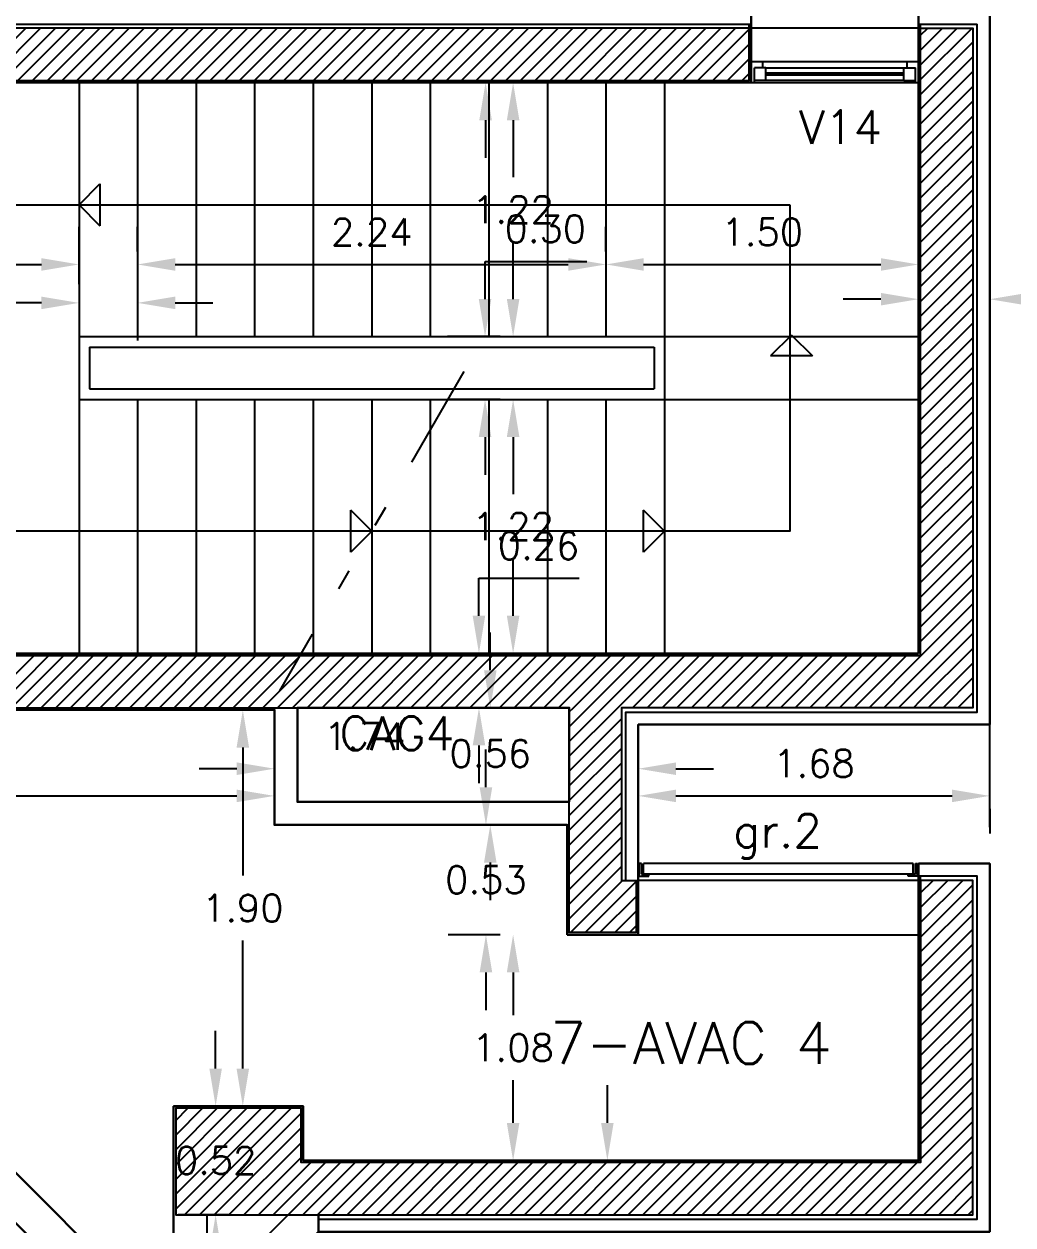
# Model space of a CAD drawing. Extents: x 19.8 to 90.6, y 5.5 to 74.
# Drawn here: x 77.19 to 81.92, y 37.79 to 43.53 of the extents above; entities that cross this region are included whole.
import ezdxf

# ---------------------------------------------------------------- set-up
doc = ezdxf.new("R2010")
doc.units = 0
doc.header["$MEASUREMENT"] = 0
for name, pattern in [('1st floor plan$0$Divide', [1.25, 0.5, -0.25, 0, -0.25, 0, -0.25]), ('Default', [0]), ('Solid', [0])]:
    doc.linetypes.add(name, pattern=pattern)
doc.layers.get('DEFPOINTS').update_dxf_attribs({"linetype": 'Solid'})
for name, color, linetype in [('1st floor plan$0$1FIN', 15, 'Continuous'), ('1st floor plan$0$2FIN', 7, 'Continuous'), ('1st floor plan$0$CAIX', 52, 'Continuous'), ('1st floor plan$0$ESTR', 92, 'Continuous'), ('1st floor plan$0$Hatch', 15, 'Continuous'), ('Dimensions (COTAS)', 212, 'Solid'), ('Dimensions for stairway', 212, 'Continuous'), ('Text O', 212, 'Default'), ('Xref_Plan', 7, 'Continuous')]:
    doc.layers.add(name, color=color, linetype=linetype)
doc.layers.add('1st floor plan$0$Partitions', color=7, linetype='Continuous', lineweight=30)
doc.styles.add('Simplex', font='SIMPLEX.SHX')
doc.dimstyles.get("Standard").update_dxf_attribs({"dimtxt": 0.13, "dimasz": 0.18, "dimexe": 0.18, "dimexo": 0.0625, "dimgap": 0.09, "dimtad": 1, "dimtih": 1, "dimtoh": 1, "dimzin": 0, "dimdsep": 46, "dimtxsty": 'Simplex', "dimcen": 0.09, "dimadec": 0, "dimazin": 0, "dimtfac": 1, "dimtofl": 0, "dimtmove": 0, "dimatfit": 3, "dimfxl": 1, "dimtolj": 1, "dimtzin": 0, "dimarcsym": 0})

# ---------------------------------------------------------------- blocks, each defined once
blk = doc.blocks.new('*D258')
at = {"layer": 'DEFPOINTS', "color": 0}
for p in [(79.5328, 41.7371), (79.5328, 41.7371), (79.5328, 40.5221)]:
    blk.add_point(p, dxfattribs=at)
at = {"layer": 'Dimensions for stairway', "color": 0, "lineweight": -2}
for p, q in [((79.4703, 41.7371), (79.3528, 41.7371)), ((79.5328, 41.5571), (79.5328, 41.2846)), ((79.5328, 40.7021), (79.5328, 40.9746)), ((79.4703, 40.5221), (79.3528, 40.5221))]:
    blk.add_line(p, q, dxfattribs=at)
at = {"layer": 'Dimensions for stairway', "color": 0}
for points in [[(79.5028, 41.5571), (79.5628, 41.5571), (79.5328, 41.7371)], [(79.5028, 40.7021), (79.5628, 40.7021), (79.5328, 40.5221)]]:
    blk.add_solid(points, dxfattribs=at)
at = {"layer": 'Dimensions for stairway', "color": 0, "insert": (79.5328, 41.1296), "char_height": 0.13, "attachment_point": 5, "style": 'Simplex'}
blk.add_mtext('\\A1;1.22', dxfattribs=at)
blk = doc.blocks.new('*D264')
at = {"layer": 'DEFPOINTS', "color": 0}
for p in [(73.7414, 39.841), (78.3914, 39.841), (78.3914, 39.841)]:
    blk.add_point(p, dxfattribs=at)
at = {"layer": 'Dimensions (COTAS)', "color": 0, "lineweight": -2}
for p, q in [((73.7414, 39.9035), (73.7414, 40.021)), ((78.3914, 39.9035), (78.3914, 40.021)), ((73.9214, 39.841), (78.2114, 39.841))]:
    blk.add_line(p, q, dxfattribs=at)
at = {"layer": 'Dimensions (COTAS)', "color": 0}
for points in [[(73.9214, 39.871), (73.9214, 39.811), (73.7414, 39.841)], [(78.2114, 39.871), (78.2114, 39.811), (78.3914, 39.841)]]:
    blk.add_solid(points, dxfattribs=at)
at = {"layer": 'Dimensions (COTAS)', "color": 0, "insert": (76.0664, 39.996), "char_height": 0.13, "attachment_point": 5, "style": 'Simplex'}
blk.add_mtext('\\A1;4.65', dxfattribs=at)
blk = doc.blocks.new('*D280')
at = {"layer": 'DEFPOINTS', "color": 0}
for p in [(79.5328, 38.0971), (79.9835, 38.0971), (79.5328, 37.7571)]:
    blk.add_point(p, dxfattribs=at)
at = {"layer": 'Dimensions (COTAS)', "color": 0, "lineweight": -2}
for p, q in [((79.9835, 38.2771), (79.9835, 38.4571)), ((79.5953, 38.0971), (80.1635, 38.0971)), ((79.5953, 37.7571), (80.1635, 37.7571)), ((79.9835, 37.5771), (79.9835, 37.3971)), ((79.9835, 37.3971), (79.4911, 37.3971))]:
    blk.add_line(p, q, dxfattribs=at)
at = {"layer": 'Dimensions (COTAS)', "color": 0}
for points in [[(79.9535, 38.2771), (80.0135, 38.2771), (79.9835, 38.0971)], [(79.9535, 37.5771), (80.0135, 37.5771), (79.9835, 37.7571)]]:
    blk.add_solid(points, dxfattribs=at)
at = {"layer": 'Dimensions (COTAS)', "color": 0, "insert": (79.6923, 37.5521), "char_height": 0.13, "attachment_point": 5, "style": 'Simplex'}
blk.add_mtext('\\A1;0.34', dxfattribs=at)
blk = doc.blocks.new('*D281')
at = {"layer": 'DEFPOINTS', "color": 0}
for p in [(80.1314, 39.971), (78.3914, 39.841), (80.1314, 39.841)]:
    blk.add_point(p, dxfattribs=at)
at = {"layer": 'Dimensions (COTAS)', "color": 0, "lineweight": -2}
for p, q in [((78.3914, 39.9035), (78.3914, 40.151)), ((80.1314, 39.9035), (80.1314, 40.151)), ((78.2114, 39.971), (78.0314, 39.971)), ((80.3114, 39.971), (80.4914, 39.971))]:
    blk.add_line(p, q, dxfattribs=at)
at = {"layer": 'Dimensions (COTAS)', "color": 0}
for points in [[(78.2114, 40.001), (78.2114, 39.941), (78.3914, 39.971)], [(80.3114, 40.001), (80.3114, 39.941), (80.1314, 39.971)]]:
    blk.add_solid(points, dxfattribs=at)
at = {"layer": 'Dimensions (COTAS)', "color": 0, "insert": (78.8233, 40.126), "char_height": 0.13, "attachment_point": 5, "style": 'Simplex'}
blk.add_mtext('\\A1;1.74', dxfattribs=at)
blk = doc.blocks.new('*D282')
at = {"layer": 'DEFPOINTS', "color": 0}
for p in [(79.4028, 39.7021), (79.5328, 39.7021), (79.5328, 39.1771)]:
    blk.add_point(p, dxfattribs=at)
at = {"layer": 'Dimensions (COTAS)', "color": 0, "lineweight": -2}
for p, q in [((79.4028, 39.8821), (79.4028, 40.0621)), ((79.4703, 39.7021), (79.2228, 39.7021)), ((79.4703, 39.1771), (79.2228, 39.1771)), ((79.4028, 38.9971), (79.4028, 38.8171))]:
    blk.add_line(p, q, dxfattribs=at)
at = {"layer": 'Dimensions (COTAS)', "color": 0}
for points in [[(79.3728, 39.8821), (79.4328, 39.8821), (79.4028, 39.7021)], [(79.3728, 38.9971), (79.4328, 38.9971), (79.4028, 39.1771)]]:
    blk.add_solid(points, dxfattribs=at)
at = {"layer": 'Dimensions (COTAS)', "color": 0, "insert": (79.4028, 39.4396), "char_height": 0.13, "attachment_point": 5, "style": 'Simplex'}
blk.add_mtext('\\A1;0.53', dxfattribs=at)
blk = doc.blocks.new('*D283')
at = {"layer": 'DEFPOINTS', "color": 0}
for p in [(78.2402, 40.2521), (78.2402, 40.2521), (78.2402, 38.3571)]:
    blk.add_point(p, dxfattribs=at)
at = {"layer": 'Dimensions (COTAS)', "color": 0, "lineweight": -2}
for p, q in [((78.1777, 40.2521), (78.0602, 40.2521)), ((78.2402, 40.0721), (78.2402, 39.4596)), ((78.2402, 38.5371), (78.2402, 39.1496)), ((78.1777, 38.3571), (78.0602, 38.3571))]:
    blk.add_line(p, q, dxfattribs=at)
at = {"layer": 'Dimensions (COTAS)', "color": 0}
for points in [[(78.2102, 40.0721), (78.2702, 40.0721), (78.2402, 40.2521)], [(78.2102, 38.5371), (78.2702, 38.5371), (78.2402, 38.3571)]]:
    blk.add_solid(points, dxfattribs=at)
at = {"layer": 'Dimensions (COTAS)', "color": 0, "insert": (78.2402, 39.3046), "char_height": 0.13, "attachment_point": 5, "style": 'Simplex'}
blk.add_mtext('\\A1;1.90', dxfattribs=at)
blk = doc.blocks.new('*D284')
at = {"layer": 'DEFPOINTS', "color": 0}
for p in [(78.1102, 38.3571), (78.2402, 38.3571), (78.2402, 37.8371)]:
    blk.add_point(p, dxfattribs=at)
at = {"layer": 'Dimensions (COTAS)', "color": 0, "lineweight": -2}
for p, q in [((78.1102, 38.5371), (78.1102, 38.7171)), ((78.1777, 38.3571), (77.9302, 38.3571)), ((78.1777, 37.8371), (77.9302, 37.8371)), ((78.1102, 37.6571), (78.1102, 37.4771))]:
    blk.add_line(p, q, dxfattribs=at)
at = {"layer": 'Dimensions (COTAS)', "color": 0}
for points in [[(78.0802, 38.5371), (78.1402, 38.5371), (78.1102, 38.3571)], [(78.0802, 37.6571), (78.1402, 37.6571), (78.1102, 37.8371)]]:
    blk.add_solid(points, dxfattribs=at)
at = {"layer": 'Dimensions (COTAS)', "color": 0, "insert": (78.1102, 38.0971), "char_height": 0.13, "attachment_point": 5, "style": 'Simplex'}
blk.add_mtext('\\A1;0.52', dxfattribs=at)
blk = doc.blocks.new('*D285')
at = {"layer": 'DEFPOINTS', "color": 0}
for p in [(79.5328, 39.1771), (79.5328, 39.1771), (79.5328, 38.0971)]:
    blk.add_point(p, dxfattribs=at)
at = {"layer": 'Dimensions (COTAS)', "color": 0, "lineweight": -2}
for p, q in [((79.4703, 39.1771), (79.3528, 39.1771)), ((79.5328, 38.9971), (79.5328, 38.7921)), ((79.5328, 38.2771), (79.5328, 38.4821)), ((79.4703, 38.0971), (79.3528, 38.0971))]:
    blk.add_line(p, q, dxfattribs=at)
at = {"layer": 'Dimensions (COTAS)', "color": 0}
for points in [[(79.5028, 38.9971), (79.5628, 38.9971), (79.5328, 39.1771)], [(79.5028, 38.2771), (79.5628, 38.2771), (79.5328, 38.0971)]]:
    blk.add_solid(points, dxfattribs=at)
at = {"layer": 'Dimensions (COTAS)', "color": 0, "insert": (79.5328, 38.6371), "char_height": 0.13, "attachment_point": 5, "style": 'Simplex'}
blk.add_mtext('\\A1;1.08', dxfattribs=at)
blk = doc.blocks.new('*D286')
at = {"layer": 'DEFPOINTS', "color": 0}
for p in [(79.3694, 40.5221), (79.5328, 40.5221), (79.5328, 40.2621)]:
    blk.add_point(p, dxfattribs=at)
at = {"layer": 'Dimensions for stairway', "color": 0, "lineweight": -2}
for p, q in [((79.3694, 40.7021), (79.3694, 40.8821)), ((79.3694, 40.8821), (79.8494, 40.8821)), ((79.4703, 40.5221), (79.1894, 40.5221)), ((79.4703, 40.2621), (79.1894, 40.2621)), ((79.3694, 40.0821), (79.3694, 39.9021))]:
    blk.add_line(p, q, dxfattribs=at)
at = {"layer": 'Dimensions for stairway', "color": 0}
for points in [[(79.3394, 40.7021), (79.3994, 40.7021), (79.3694, 40.5221)], [(79.3394, 40.0821), (79.3994, 40.0821), (79.3694, 40.2621)]]:
    blk.add_solid(points, dxfattribs=at)
at = {"layer": 'Dimensions for stairway', "color": 0, "insert": (79.6544, 41.0371), "char_height": 0.13, "attachment_point": 5, "style": 'Simplex'}
blk.add_mtext('\\A1;0.26', dxfattribs=at)
blk = doc.blocks.new('*D287')
at = {"layer": 'DEFPOINTS', "color": 0}
for p in [(79.4236, 40.2621), (79.5328, 40.2621), (79.5328, 39.7021)]:
    blk.add_point(p, dxfattribs=at)
at = {"layer": 'Dimensions (COTAS)', "color": 0, "lineweight": -2}
for p, q in [((79.4236, 40.4421), (79.4236, 40.6221)), ((79.4703, 40.2621), (79.2436, 40.2621)), ((79.4703, 39.7021), (79.2436, 39.7021)), ((79.4236, 39.5221), (79.4236, 39.3421))]:
    blk.add_line(p, q, dxfattribs=at)
at = {"layer": 'Dimensions (COTAS)', "color": 0}
for points in [[(79.3936, 40.4421), (79.4536, 40.4421), (79.4236, 40.2621)], [(79.3936, 39.5221), (79.4536, 39.5221), (79.4236, 39.7021)]]:
    blk.add_solid(points, dxfattribs=at)
at = {"layer": 'Dimensions (COTAS)', "color": 0, "insert": (79.4236, 40.0432), "char_height": 0.13, "attachment_point": 5, "style": 'Simplex'}
blk.add_mtext('\\A1;0.56', dxfattribs=at)
blk = doc.blocks.new('*D288')
at = {"layer": 'DEFPOINTS', "color": 0}
for p in [(80.1314, 39.841), (81.8118, 39.841), (81.8118, 39.841)]:
    blk.add_point(p, dxfattribs=at)
at = {"layer": 'Dimensions (COTAS)', "color": 0, "lineweight": -2}
for p, q in [((80.1314, 39.9035), (80.1314, 40.021)), ((80.3114, 39.841), (81.6318, 39.841)), ((81.8118, 39.7785), (81.8118, 39.661))]:
    blk.add_line(p, q, dxfattribs=at)
at = {"layer": 'Dimensions (COTAS)', "color": 0}
for points in [[(80.3114, 39.871), (80.3114, 39.811), (80.1314, 39.841)], [(81.6318, 39.871), (81.6318, 39.811), (81.8118, 39.841)]]:
    blk.add_solid(points, dxfattribs=at)
at = {"layer": 'Dimensions (COTAS)', "color": 0, "insert": (80.9716, 39.996), "char_height": 0.13, "attachment_point": 5, "style": 'Simplex'}
blk.add_mtext('\\A1;1.68', dxfattribs=at)
blk = doc.blocks.new('L')
at = {"color": 0}
blk.add_line((0, 0.15), (0, -0.5), dxfattribs=at)
blk = doc.blocks.new('*D295')
at = {"layer": 'DEFPOINTS', "color": 0}
for p in [(77.7368, 42.3823), (77.4568, 42.225), (77.7368, 42.1986)]:
    blk.add_point(p, dxfattribs=at)
at = {"layer": 'Dimensions for stairway', "color": 0, "lineweight": -2}
for p, q in [((77.7368, 42.3198), (77.7368, 42.0186)), ((77.2768, 42.1986), (76.3137, 42.1986)), ((77.4568, 42.1625), (77.4568, 42.0186)), ((77.9168, 42.1986), (78.0968, 42.1986))]:
    blk.add_line(p, q, dxfattribs=at)
at = {"layer": 'Dimensions for stairway', "color": 0}
for points in [[(77.2768, 42.2286), (77.2768, 42.1686), (77.4568, 42.1986)], [(77.9168, 42.2286), (77.9168, 42.1686), (77.7368, 42.1986)]]:
    blk.add_solid(points, dxfattribs=at)
at = {"layer": 'Dimensions for stairway', "color": 0, "insert": (76.6018, 42.3536), "char_height": 0.13, "attachment_point": 5, "style": 'Simplex'}
blk.add_mtext('\\A1;0.28', dxfattribs=at)
blk = doc.blocks.new('*D296')
at = {"layer": 'DEFPOINTS', "color": 0}
for p in [(76.2418, 42.3823), (77.4568, 42.3823), (77.4568, 42.225)]:
    blk.add_point(p, dxfattribs=at)
at = {"layer": 'Dimensions for stairway', "color": 0, "lineweight": -2}
for p, q in [((76.2418, 42.4448), (76.2418, 42.5623)), ((77.4568, 42.2875), (77.4568, 42.5623)), ((76.4218, 42.3823), (77.2768, 42.3823))]:
    blk.add_line(p, q, dxfattribs=at)
at = {"layer": 'Dimensions for stairway', "color": 0}
for points in [[(76.4218, 42.4123), (76.4218, 42.3523), (76.2418, 42.3823)], [(77.2768, 42.4123), (77.2768, 42.3523), (77.4568, 42.3823)]]:
    blk.add_solid(points, dxfattribs=at)
at = {"layer": 'Dimensions for stairway', "color": 0, "insert": (76.8493, 42.5373), "char_height": 0.13, "attachment_point": 5, "style": 'Simplex'}
blk.add_mtext('\\A1;1.22', dxfattribs=at)
blk = doc.blocks.new('*D317')
at = {"layer": 'DEFPOINTS', "color": 0}
for p in [(77.7368, 42.3823), (79.9768, 42.3823), (79.9768, 42.3823)]:
    blk.add_point(p, dxfattribs=at)
at = {"layer": 'Dimensions for stairway', "color": 0, "lineweight": -2}
for p, q in [((77.7368, 42.4448), (77.7368, 42.5623)), ((79.9768, 42.4448), (79.9768, 42.5623)), ((77.9168, 42.3823), (79.7968, 42.3823))]:
    blk.add_line(p, q, dxfattribs=at)
at = {"layer": 'Dimensions for stairway', "color": 0}
for points in [[(77.9168, 42.4123), (77.9168, 42.3523), (77.7368, 42.3823)], [(79.7968, 42.4123), (79.7968, 42.3523), (79.9768, 42.3823)]]:
    blk.add_solid(points, dxfattribs=at)
at = {"layer": 'Dimensions for stairway', "color": 0, "insert": (78.8568, 42.5373), "char_height": 0.13, "attachment_point": 5, "style": 'Simplex'}
blk.add_mtext('\\A1;2.24', dxfattribs=at)
blk = doc.blocks.new('*D318')
at = {"layer": 'DEFPOINTS', "color": 0}
for p in [(79.5328, 43.2521), (79.5328, 43.2521), (79.5328, 42.0371)]:
    blk.add_point(p, dxfattribs=at)
at = {"layer": 'Dimensions for stairway', "color": 0, "lineweight": -2}
for p, q in [((79.4703, 43.2521), (79.3528, 43.2521)), ((79.5328, 43.0721), (79.5328, 42.7996)), ((79.5328, 42.2171), (79.5328, 42.4896)), ((79.4703, 42.0371), (79.3528, 42.0371))]:
    blk.add_line(p, q, dxfattribs=at)
at = {"layer": 'Dimensions for stairway', "color": 0}
for points in [[(79.5028, 43.0721), (79.5628, 43.0721), (79.5328, 43.2521)], [(79.5028, 42.2171), (79.5628, 42.2171), (79.5328, 42.0371)]]:
    blk.add_solid(points, dxfattribs=at)
at = {"layer": 'Dimensions for stairway', "color": 0, "insert": (79.5328, 42.6446), "char_height": 0.13, "attachment_point": 5, "style": 'Simplex'}
blk.add_mtext('\\A1;1.22', dxfattribs=at)
blk = doc.blocks.new('*D319')
at = {"layer": 'DEFPOINTS', "color": 0}
for p in [(79.3986, 42.0371), (79.5328, 42.0371), (79.5328, 41.7371)]:
    blk.add_point(p, dxfattribs=at)
at = {"layer": 'Dimensions for stairway', "color": 0, "lineweight": -2}
for p, q in [((79.3986, 42.2171), (79.3986, 42.3971)), ((79.3986, 42.3971), (79.8848, 42.3971)), ((79.4703, 42.0371), (79.2186, 42.0371)), ((79.4703, 41.7371), (79.2186, 41.7371)), ((79.3986, 41.5571), (79.3986, 41.3771))]:
    blk.add_line(p, q, dxfattribs=at)
at = {"layer": 'Dimensions for stairway', "color": 0}
for points in [[(79.3686, 42.2171), (79.4286, 42.2171), (79.3986, 42.0371)], [(79.3686, 41.5571), (79.4286, 41.5571), (79.3986, 41.7371)]]:
    blk.add_solid(points, dxfattribs=at)
at = {"layer": 'Dimensions for stairway', "color": 0, "insert": (79.6867, 42.5521), "char_height": 0.13, "attachment_point": 5, "style": 'Simplex'}
blk.add_mtext('\\A1;0.30', dxfattribs=at)
blk = doc.blocks.new('*D320')
at = {"layer": 'DEFPOINTS', "color": 0}
for p in [(79.4011, 43.5921), (79.5328, 43.5921), (79.5328, 43.2521)]:
    blk.add_point(p, dxfattribs=at)
at = {"layer": 'Dimensions for stairway', "color": 0, "lineweight": -2}
for p, q in [((79.4011, 43.7721), (79.4011, 43.9521)), ((79.4011, 43.9521), (79.8935, 43.9521)), ((79.4703, 43.5921), (79.2211, 43.5921)), ((79.4703, 43.2521), (79.2211, 43.2521)), ((79.4011, 43.0721), (79.4011, 42.8921))]:
    blk.add_line(p, q, dxfattribs=at)
at = {"layer": 'Dimensions for stairway', "color": 0}
for points in [[(79.3711, 43.7721), (79.4311, 43.7721), (79.4011, 43.5921)], [(79.3711, 43.0721), (79.4311, 43.0721), (79.4011, 43.2521)]]:
    blk.add_solid(points, dxfattribs=at)
at = {"layer": 'Dimensions for stairway', "color": 0, "insert": (79.6923, 44.1071), "char_height": 0.13, "attachment_point": 5, "style": 'Simplex'}
blk.add_mtext('\\A1;0.34', dxfattribs=at)
blk = doc.blocks.new('*D321')
at = {"layer": 'DEFPOINTS', "color": 0}
for p in [(79.9768, 42.3823), (81.4718, 42.3823), (81.4718, 42.3823)]:
    blk.add_point(p, dxfattribs=at)
at = {"layer": 'Dimensions for stairway', "color": 0, "lineweight": -2}
for p, q in [((79.9768, 42.4448), (79.9768, 42.5623)), ((81.4718, 42.4448), (81.4718, 42.5623)), ((80.1568, 42.3823), (81.2918, 42.3823))]:
    blk.add_line(p, q, dxfattribs=at)
at = {"layer": 'Dimensions for stairway', "color": 0}
for points in [[(80.1568, 42.4123), (80.1568, 42.3523), (79.9768, 42.3823)], [(81.2918, 42.4123), (81.2918, 42.3523), (81.4718, 42.3823)]]:
    blk.add_solid(points, dxfattribs=at)
at = {"layer": 'Dimensions for stairway', "color": 0, "insert": (80.7243, 42.5373), "char_height": 0.13, "attachment_point": 5, "style": 'Simplex'}
blk.add_mtext('\\A1;1.50', dxfattribs=at)
blk = doc.blocks.new('*D322')
at = {"layer": 'DEFPOINTS', "color": 0}
for p in [(81.4718, 42.3823), (81.8118, 42.3823), (81.8118, 42.2162)]:
    blk.add_point(p, dxfattribs=at)
at = {"layer": 'Dimensions for stairway', "color": 0, "lineweight": -2}
for p, q in [((81.4718, 42.3198), (81.4718, 42.0362)), ((81.8118, 42.3198), (81.8118, 42.0362)), ((81.2918, 42.2162), (81.1118, 42.2162)), ((81.9918, 42.2162), (82.9579, 42.2162))]:
    blk.add_line(p, q, dxfattribs=at)
at = {"layer": 'Dimensions for stairway', "color": 0}
for points in [[(81.2918, 42.2462), (81.2918, 42.1862), (81.4718, 42.2162)], [(81.9918, 42.2462), (81.9918, 42.1862), (81.8118, 42.2162)]]:
    blk.add_solid(points, dxfattribs=at)
at = {"layer": 'Dimensions for stairway', "color": 0, "insert": (82.6668, 42.3712), "char_height": 0.13, "attachment_point": 5, "style": 'Simplex'}
blk.add_mtext('\\A1;0.34', dxfattribs=at)
blk = doc.blocks.new('*X428')
at = {"color": 0, "linetype": 'ByBlock'}
for p, q in [((0.633, -3.044), (0.6927, -2.9842)), ((0.633, -3.1147), (0.7635, -2.9842)), ((0.633, -3.1854), (0.8342, -2.9842)), ((0.633, -3.2561), (0.883, -3.0061)), ((0.633, -3.3268), (0.883, -3.0768)), ((0.633, -3.3975), (0.883, -3.1475)), ((0.633, -3.4683), (0.883, -3.2183)), ((0.633, -3.539), (0.883, -3.289)), ((0.633, -3.6097), (0.883, -3.3597)), ((0.633, -3.6804), (0.883, -3.4304)), ((0.633, -3.7511), (0.883, -3.5011)), ((0.633, -3.8218), (0.883, -3.5718)), ((0.633, -3.8925), (0.883, -3.6425)), ((0.633, -3.9632), (0.883, -3.7132)), ((0.633, -4.0339), (0.883, -3.7839)), ((0.633, -4.1047), (0.883, -3.8547)), ((0.633, -4.1754), (0.883, -3.9254)), ((0.633, -4.2461), (0.883, -3.9961)), ((-2.9297, -4.5561), (-2.4479, -4.0742)), ((-2.9297, -4.4854), (-2.5186, -4.0742)), ((-2.9297, -4.4147), (-2.5893, -4.0742)), ((-2.9297, -4.3439), (-2.66, -4.0742)), ((-2.9297, -4.2732), (-2.7307, -4.0742)), ((-2.9297, -4.2025), (-2.8014, -4.0742)), ((-2.9297, -4.1318), (-2.8721, -4.0742)), ((-2.8871, -4.5842), (-2.3771, -4.0742)), ((0.633, -4.3168), (0.883, -4.0668)), ((-2.8164, -4.5842), (-2.3297, -4.0975)), ((-2.7457, -4.5842), (-2.3297, -4.1682)), ((0.4363, -4.5842), (0.883, -4.1375)), ((-2.675, -4.5842), (-2.3297, -4.2389)), ((0.507, -4.5842), (0.883, -4.2082)), ((0.5777, -4.5842), (0.883, -4.2789)), ((-2.6043, -4.5842), (-2.3297, -4.3096)), ((-2.5336, -4.5842), (-2.2836, -4.3342)), ((-2.4629, -4.5842), (-2.2129, -4.3342)), ((-2.3922, -4.5842), (-2.1422, -4.3342)), ((-2.3215, -4.5842), (-2.0715, -4.3342)), ((-2.2507, -4.5842), (-2.0008, -4.3342)), ((-2.18, -4.5842), (-1.93, -4.3342)), ((-2.1093, -4.5842), (-1.8593, -4.3342)), ((-2.0386, -4.5842), (-1.7886, -4.3342)), ((-1.9679, -4.5842), (-1.7179, -4.3342)), ((-1.8972, -4.5842), (-1.6472, -4.3342)), ((-1.8265, -4.5842), (-1.5765, -4.3342)), ((-1.7558, -4.5842), (-1.5058, -4.3342)), ((-1.6851, -4.5842), (-1.4351, -4.3342)), ((-1.6144, -4.5842), (-1.3644, -4.3342)), ((-1.5436, -4.5842), (-1.2936, -4.3342)), ((-1.4729, -4.5842), (-1.2229, -4.3342)), ((-1.4022, -4.5842), (-1.1522, -4.3342)), ((-1.3315, -4.5842), (-1.0815, -4.3342)), ((-1.2608, -4.5842), (-1.0108, -4.3342)), ((-1.1901, -4.5842), (-0.9401, -4.3342)), ((-1.1194, -4.5842), (-0.8694, -4.3342)), ((-1.0487, -4.5842), (-0.7987, -4.3342)), ((-0.978, -4.5842), (-0.728, -4.3342)), ((-0.9072, -4.5842), (-0.6572, -4.3342)), ((-0.8365, -4.5842), (-0.5865, -4.3342)), ((-0.7658, -4.5842), (-0.5158, -4.3342)), ((-0.6951, -4.5842), (-0.4451, -4.3342)), ((-0.6244, -4.5842), (-0.3744, -4.3342)), ((-0.5537, -4.5842), (-0.3037, -4.3342)), ((-0.483, -4.5842), (-0.233, -4.3342)), ((-0.4123, -4.5842), (-0.1623, -4.3342)), ((-0.3416, -4.5842), (-0.0916, -4.3342)), ((-0.2709, -4.5842), (-0.0209, -4.3342)), ((-0.2001, -4.5842), (0.0499, -4.3342)), ((-0.1294, -4.5842), (0.1206, -4.3342)), ((-0.0587, -4.5842), (0.1913, -4.3342)), ((0.012, -4.5842), (0.262, -4.3342)), ((0.0827, -4.5842), (0.3327, -4.3342)), ((0.1534, -4.5842), (0.4034, -4.3342)), ((0.2241, -4.5842), (0.4741, -4.3342)), ((0.2948, -4.5842), (0.5448, -4.3342)), ((0.3655, -4.5842), (0.6155, -4.3342)), ((0.6484, -4.5842), (0.883, -4.3496)), ((0.7191, -4.5842), (0.883, -4.4203)), ((0.7898, -4.5842), (0.883, -4.491)), ((0.8605, -4.5842), (0.883, -4.5618))]:
    blk.add_line(p, q, dxfattribs=at)
blk = doc.blocks.new('*X423')
at = {"color": 0, "linetype": 'ByBlock'}
for p, q in [((-3.8968, 0.8408), (-3.6466, 1.091)), ((-3.8261, 0.8408), (-3.5759, 1.091)), ((-3.7554, 0.8408), (-3.5052, 1.091)), ((-3.6847, 0.8408), (-3.4345, 1.091)), ((-3.614, 0.8408), (-3.3638, 1.091)), ((-3.5433, 0.8408), (-3.2931, 1.091)), ((-3.4726, 0.8408), (-3.2224, 1.091)), ((-3.4018, 0.8408), (-3.1516, 1.091)), ((-3.3311, 0.8408), (-3.0809, 1.091)), ((-3.2604, 0.8408), (-3.0102, 1.091)), ((-3.1897, 0.8408), (-2.9395, 1.091)), ((-3.119, 0.8408), (-2.8688, 1.091)), ((-3.0483, 0.8408), (-2.7981, 1.091)), ((-2.9776, 0.8408), (-2.7274, 1.091)), ((-2.9069, 0.8408), (-2.6567, 1.091)), ((-2.8362, 0.8408), (-2.586, 1.091)), ((-2.7655, 0.8408), (-2.5152, 1.091)), ((-2.6947, 0.8408), (-2.4445, 1.091)), ((-2.624, 0.8408), (-2.3738, 1.091)), ((-2.5533, 0.8408), (-2.3031, 1.091)), ((-2.4826, 0.8408), (-2.2324, 1.091)), ((-2.4119, 0.8408), (-2.1617, 1.091)), ((-2.3412, 0.8408), (-2.091, 1.091)), ((-2.2705, 0.8408), (-2.0203, 1.091)), ((-2.1998, 0.8408), (-1.9496, 1.091)), ((-2.1291, 0.8408), (-1.8789, 1.091)), ((-2.0583, 0.8408), (-1.8081, 1.091)), ((-1.9876, 0.8408), (-1.7374, 1.091)), ((-1.9169, 0.8408), (-1.6667, 1.091)), ((-1.8462, 0.8408), (-1.596, 1.091)), ((-1.7755, 0.8408), (-1.5253, 1.091)), ((-1.7048, 0.8408), (-1.4546, 1.091)), ((-1.6341, 0.8408), (-1.3839, 1.091)), ((-1.5634, 0.8408), (-1.3132, 1.091)), ((-1.4927, 0.8408), (-1.2425, 1.091)), ((-1.4219, 0.8408), (-1.1717, 1.091)), ((-1.3512, 0.8408), (-1.101, 1.091)), ((-1.2805, 0.8408), (-1.0303, 1.091)), ((-1.2098, 0.8408), (-0.9596, 1.091)), ((-1.1391, 0.8408), (-0.8889, 1.091)), ((-1.0684, 0.8408), (-0.8182, 1.091)), ((-0.9977, 0.8408), (-0.7475, 1.091)), ((-0.927, 0.8408), (-0.6768, 1.091)), ((-0.8563, 0.8408), (-0.6061, 1.091)), ((-0.7856, 0.8408), (-0.5353, 1.091)), ((-0.7148, 0.8408), (-0.4646, 1.091)), ((-0.6441, 0.8408), (-0.3939, 1.091)), ((-0.5734, 0.8408), (-0.3232, 1.091)), ((-0.5027, 0.8408), (-0.2525, 1.091)), ((-0.432, 0.8408), (-0.187, 1.0858)), ((-0.3613, 0.8408), (-0.187, 1.015)), ((-0.2906, 0.8408), (-0.187, 0.9443)), ((-0.2199, 0.8408), (-0.187, 0.8736))]:
    blk.add_line(p, q, dxfattribs=at)
blk = doc.blocks.new('*X426')
at = {"color": 0, "linetype": 'ByBlock'}
for p, q in [((-3.8563, -2.1592), (-3.6063, -1.9092)), ((-3.7856, -2.1592), (-3.5356, -1.9092)), ((-3.7149, -2.1592), (-3.4649, -1.9092)), ((-3.6441, -2.1592), (-3.3941, -1.9092)), ((-3.5734, -2.1592), (-3.3234, -1.9092)), ((-3.5027, -2.1592), (-3.2527, -1.9092)), ((-3.432, -2.1592), (-3.182, -1.9092)), ((-3.3613, -2.1592), (-3.1113, -1.9092)), ((-3.2906, -2.1592), (-3.0406, -1.9092)), ((-3.2199, -2.1592), (-2.9699, -1.9092)), ((-3.1492, -2.1592), (-2.8992, -1.9092)), ((-3.0785, -2.1592), (-2.8285, -1.9092)), ((-3.0077, -2.1592), (-2.7577, -1.9092)), ((-2.937, -2.1592), (-2.687, -1.9092)), ((-2.8663, -2.1592), (-2.6163, -1.9092)), ((-2.7956, -2.1592), (-2.5456, -1.9092)), ((-2.7249, -2.1592), (-2.4749, -1.9092)), ((-2.6542, -2.1592), (-2.4042, -1.9092)), ((-2.5835, -2.1592), (-2.3335, -1.9092)), ((-2.5128, -2.1592), (-2.2628, -1.9092)), ((-2.4421, -2.1592), (-2.1921, -1.9092)), ((-2.3713, -2.1592), (-2.1213, -1.9092)), ((-2.3006, -2.1592), (-2.0506, -1.9092)), ((-2.2299, -2.1592), (-1.9799, -1.9092)), ((-2.1592, -2.1592), (-1.9092, -1.9092)), ((-2.0885, -2.1592), (-1.8385, -1.9092)), ((-2.0178, -2.1592), (-1.7678, -1.9092)), ((-1.9471, -2.1592), (-1.6971, -1.9092)), ((-1.8764, -2.1592), (-1.6264, -1.9092)), ((-1.8057, -2.1592), (-1.5557, -1.9092)), ((-1.7349, -2.1592), (-1.4849, -1.9092)), ((-1.6642, -2.1592), (-1.4142, -1.9092)), ((-1.5935, -2.1592), (-1.3435, -1.9092)), ((-1.5228, -2.1592), (-1.2728, -1.9092)), ((-1.4521, -2.1592), (-1.2021, -1.9092)), ((-1.3814, -2.1592), (-1.1314, -1.9092)), ((-1.3107, -2.1592), (-1.0607, -1.9092)), ((-1.24, -2.1592), (-0.99, -1.9092)), ((-1.1693, -2.1592), (-0.9193, -1.9092)), ((-1.0986, -2.1592), (-0.8485, -1.9092)), ((-1.0278, -2.1592), (-0.7778, -1.9092)), ((-0.9571, -2.1592), (-0.7071, -1.9092)), ((-0.8864, -2.1592), (-0.6364, -1.9092)), ((-0.8157, -2.1592), (-0.5657, -1.9092)), ((-0.745, -2.1592), (-0.495, -1.9092)), ((-0.6743, -2.1592), (-0.4243, -1.9092)), ((-0.6036, -2.1592), (-0.3536, -1.9092)), ((-0.5329, -2.1592), (-0.2829, -1.9092)), ((-0.4622, -2.1592), (-0.2122, -1.9092)), ((-0.3914, -2.1592), (-0.1414, -1.9092)), ((-0.3207, -2.1592), (-0.0707, -1.9092)), ((-0.25, -2.1592), (0, -1.9092)), ((-0.1793, -2.1592), (0.0707, -1.9092)), ((-0.1086, -2.1592), (0.1414, -1.9092)), ((-0.0379, -2.1592), (0.2121, -1.9092)), ((0.0328, -2.1592), (0.2828, -1.9092)), ((0.1035, -2.1592), (0.3535, -1.9092)), ((0.1742, -2.1592), (0.4242, -1.9092)), ((0.245, -2.1592), (0.495, -1.9092)), ((0.3157, -2.1592), (0.5657, -1.9092)), ((0.3864, -2.1592), (0.633, -1.9126)), ((0.4571, -2.1592), (0.633, -1.9833)), ((0.5278, -2.1592), (0.633, -2.054)), ((0.5985, -2.1592), (0.633, -2.1248))]:
    blk.add_line(p, q, dxfattribs=at)
blk = doc.blocks.new('*X424')
at = {"color": 0, "linetype": 'ByBlock'}
for p, q in [((0.633, 0.8451), (0.8787, 1.0908)), ((0.633, 0.9158), (0.808, 1.0908)), ((0.633, 0.9865), (0.7372, 1.0908)), ((0.633, 1.0572), (0.6665, 1.0908)), ((0.633, 0.7744), (0.883, 1.0244)), ((0.633, 0.7037), (0.883, 0.9537)), ((0.633, 0.633), (0.883, 0.883)), ((0.633, 0.5623), (0.883, 0.8123)), ((0.633, 0.4915), (0.883, 0.7415)), ((0.633, 0.4208), (0.883, 0.6708)), ((0.633, 0.3501), (0.883, 0.6001)), ((0.633, 0.2794), (0.883, 0.5294)), ((0.633, 0.2087), (0.883, 0.4587)), ((0.633, 0.138), (0.883, 0.388)), ((0.633, 0.0673), (0.883, 0.3173)), ((0.633, -0.0034), (0.883, 0.2466)), ((0.633, -0.0741), (0.883, 0.1759)), ((0.633, -0.1449), (0.883, 0.1051)), ((0.633, -0.2156), (0.883, 0.0344)), ((0.633, -0.2863), (0.883, -0.0363)), ((0.633, -0.357), (0.883, -0.107)), ((0.633, -0.4277), (0.883, -0.1777)), ((0.633, -0.4984), (0.883, -0.2484)), ((0.633, -0.5691), (0.883, -0.3191)), ((0.633, -0.6398), (0.883, -0.3898)), ((0.633, -0.7105), (0.883, -0.4605)), ((0.633, -0.7812), (0.883, -0.5312)), ((0.633, -0.852), (0.883, -0.602)), ((0.633, -0.9227), (0.883, -0.6727)), ((0.633, -0.9934), (0.883, -0.7434)), ((0.633, -1.0641), (0.883, -0.8141)), ((0.633, -1.1348), (0.883, -0.8848)), ((0.633, -1.2055), (0.883, -0.9555)), ((0.633, -1.2762), (0.883, -1.0262)), ((0.633, -1.3469), (0.883, -1.0969)), ((0.633, -1.4176), (0.883, -1.1676)), ((0.633, -1.4884), (0.883, -1.2384)), ((0.633, -1.5591), (0.883, -1.3091)), ((0.633, -1.6298), (0.883, -1.3798)), ((0.633, -1.7005), (0.883, -1.4505)), ((0.633, -1.7712), (0.883, -1.5212)), ((0.633, -1.8419), (0.883, -1.5919)), ((0.633, -1.9126), (0.883, -1.6626)), ((0.633, -1.9833), (0.883, -1.7333)), ((0.633, -2.054), (0.883, -1.804)), ((0.633, -2.1248), (0.883, -1.8748)), ((0.6692, -2.1592), (0.883, -1.9455)), ((0.7399, -2.1592), (0.883, -2.0162)), ((0.8106, -2.1592), (0.883, -2.0869)), ((0.8814, -2.1592), (0.883, -2.1576))]:
    blk.add_line(p, q, dxfattribs=at)
blk = doc.blocks.new('*X427')
at = {"color": 0, "linetype": 'ByBlock'}
for p, q in [((-1.0474, -2.3909), (-0.8157, -2.1592)), ((-1.0474, -2.3202), (-0.8864, -2.1592)), ((-1.0474, -2.2495), (-0.9571, -2.1592)), ((-1.0474, -2.1788), (-1.0278, -2.1592)), ((-1.0474, -2.4616), (-0.7974, -2.2116)), ((-1.0474, -2.5323), (-0.7974, -2.2823)), ((-1.0474, -2.603), (-0.7974, -2.353)), ((-1.0474, -2.6738), (-0.7974, -2.4238)), ((-1.0474, -2.7445), (-0.7974, -2.4945)), ((-1.0474, -2.8152), (-0.7974, -2.5652)), ((-1.0474, -2.8859), (-0.7974, -2.6359)), ((-1.0474, -2.9566), (-0.7974, -2.7066)), ((-1.0474, -3.0273), (-0.7974, -2.7773)), ((-1.0474, -3.098), (-0.7974, -2.848)), ((-1.0474, -3.1687), (-0.7974, -2.9187)), ((-1.0422, -3.2342), (-0.7922, -2.9842)), ((-0.9715, -3.2342), (-0.7274, -2.9901)), ((-0.9008, -3.2342), (-0.7274, -3.0609)), ((-0.83, -3.2342), (-0.7274, -3.1316)), ((-0.7593, -3.2342), (-0.7274, -3.2023))]:
    blk.add_line(p, q, dxfattribs=at)
blk = doc.blocks.new('1st floor plan')
at = {"layer": '1st floor plan$0$1FIN'}
for p, q in [((80.1464, 39.5171), (80.1364, 39.5171)), ((80.1364, 39.4571), (80.1364, 39.5171)), ((80.1464, 39.4671), (80.1464, 39.5171)), ((81.4467, 39.5171), (80.1564, 39.5171)), ((80.1564, 39.4671), (80.1564, 39.5171)), ((81.4467, 39.4671), (81.4467, 39.5171)), ((81.4567, 39.4671), (81.4567, 39.5171)), ((81.4567, 39.5171), (81.4667, 39.5171)), ((81.4667, 39.4571), (81.4667, 39.5171)), ((80.1364, 39.4571), (80.1814, 39.4571)), ((80.1464, 39.4671), (80.1814, 39.4671)), ((81.4217, 39.4671), (80.1564, 39.4671)), ((80.1814, 39.4571), (80.1814, 39.4671)), ((81.4567, 39.4671), (81.4217, 39.4671)), ((81.4217, 39.4571), (81.4217, 39.4671)), ((81.4667, 39.4571), (81.4217, 39.4571)), ((80.1314, 39.1771), (81.4718, 39.1771))]:
    blk.add_line(p, q, dxfattribs=at)
at = {"layer": '1st floor plan$0$2FIN'}
for p, q in [((80.6617, 43.5121), (80.6617, 43.5321)), ((81.4718, 43.5121), (80.6718, 43.5121)), ((81.4718, 43.5321), (81.7518, 43.5321)), ((81.4818, 43.5121), (81.4818, 43.5321)), ((77.4568, 43.2521), (77.4568, 42.0371)), ((77.7368, 43.2521), (77.7368, 42.0371)), ((78.0168, 43.2521), (78.0168, 42.0371)), ((78.2968, 43.2521), (78.2968, 42.0371)), ((78.5768, 43.2521), (78.5768, 42.0371)), ((78.8568, 43.2521), (78.8568, 42.0371)), ((79.1368, 43.2521), (79.1368, 42.0371)), ((79.4168, 43.2521), (79.4168, 42.0371)), ((79.6968, 43.2521), (79.6968, 42.0371)), ((79.9768, 43.2521), (79.9768, 42.0371)), ((80.2568, 43.2521), (80.2568, 41.7371)), ((77.4568, 42.6671), (77.5568, 42.7671)), ((77.5568, 42.7671), (77.5568, 42.5671)), ((77.4568, 42.6671), (77.5568, 42.5671)), ((80.8643, 42.0446), (80.7643, 41.9446)), ((80.8643, 42.0446), (80.9643, 41.9446)), ((77.4568, 42.0371), (80.2568, 42.0371)), ((77.4568, 42.0371), (77.4568, 41.7371)), ((77.5068, 41.9871), (80.2068, 41.9871)), ((77.5068, 41.9871), (77.5068, 41.7871)), ((80.2068, 41.9871), (80.2068, 41.7871)), ((80.2568, 42.0371), (81.4718, 42.0371)), ((80.9643, 41.9446), (80.7643, 41.9446)), ((77.5068, 41.7871), (80.2068, 41.7871)), ((77.4568, 41.7371), (80.2568, 41.7371)), ((77.4568, 41.7371), (77.4568, 40.5221)), ((77.7368, 41.7371), (77.7368, 40.5221)), ((78.0168, 41.7371), (78.0168, 40.5221)), ((78.2968, 41.7371), (78.2968, 40.5221)), ((78.5768, 41.7371), (78.5768, 40.5221)), ((78.8568, 41.7371), (78.8568, 40.5221)), ((79.1368, 41.7371), (79.1368, 40.5221)), ((79.4168, 41.7371), (79.4168, 40.5221)), ((79.6968, 41.7371), (79.6968, 40.5221)), ((79.9768, 41.7371), (79.9768, 40.5221)), ((80.2568, 41.7371), (81.4718, 41.7371)), ((80.2568, 41.7371), (80.2568, 40.5221)), ((78.8568, 41.1071), (78.7568, 41.2071)), ((78.7568, 41.0071), (78.7568, 41.2071)), ((80.1568, 41.0071), (80.1568, 41.2071)), ((80.2568, 41.1071), (80.1568, 41.2071)), ((78.8568, 41.1071), (78.7568, 41.0071)), ((80.2568, 41.1071), (80.1568, 41.0071)), ((78.3914, 40.2521), (78.3914, 40.2621)), ((79.7914, 39.7021), (79.8014, 39.7021)), ((81.4818, 39.4371), (81.4818, 39.4571)), ((80.1214, 39.4371), (80.1314, 39.4371)), ((81.4717, 39.4371), (80.1314, 39.4371)), ((78.4516, 37.8334), (78.4516, 37.8371))]:
    blk.add_line(p, q, dxfattribs=at)
at = {"layer": '1st floor plan$0$2FIN', "linetype": '1st floor plan$0$Divide'}
blk.add_line((79.2973, 41.8702), (78.4162, 40.3441), dxfattribs=at)
at = {"layer": '1st floor plan$0$2FIN'}
for points in [[(73.7314, 43.1469), (73.7314, 43.5321), (80.6717, 43.5321)], [(80.0714, 39.4371), (80.0714, 40.2421), (81.7518, 40.2421), (81.7518, 43.5321)], [(78.6016, 37.8171), (81.7518, 37.8171), (81.7518, 39.4571), (81.4718, 39.4571)], [(78.4516, 37.8334), (77.8979, 37.2797), (77.8414, 37.3362), (78.0691, 37.5639), (78.0691, 37.8371)]]:
    blk.add_lwpolyline(points, dxfattribs=at)
blk.add_lwpolyline([(80.8568, 42.6671), (80.8568, 41.1071), (76.8568, 41.1071), (76.8568, 42.6671)], close=True, dxfattribs=at)
at = {"layer": '1st floor plan$0$CAIX'}
for p, q in [((80.6718, 43.3521), (81.4718, 43.3521)), ((80.7418, 43.3221), (80.6868, 43.3221)), ((80.6868, 43.2521), (80.6868, 43.3221)), ((80.7268, 43.3221), (80.7268, 43.3521)), ((80.7418, 43.2621), (80.7418, 43.3221)), ((80.7418, 43.3221), (81.4018, 43.3221)), ((81.4018, 43.2621), (81.4018, 43.3221)), ((81.4018, 43.3221), (81.4568, 43.3221)), ((81.4168, 43.3221), (81.4168, 43.3521)), ((81.4568, 43.2521), (81.4568, 43.3221)), ((80.6718, 43.2521), (81.4718, 43.2521)), ((80.7418, 43.2621), (80.6868, 43.2621)), ((81.4018, 43.2971), (80.7418, 43.2971)), ((81.4018, 43.2871), (80.7418, 43.2871)), ((81.4018, 43.2621), (80.7418, 43.2621)), ((81.4018, 43.2621), (81.4568, 43.2621)), ((81.4718, 43.2521), (81.4718, 43.2521)), ((81.4818, 43.2621), (81.4818, 43.2621)), ((81.4718, 39.1771), (81.4718, 39.1771)), ((81.4818, 39.187), (81.4818, 39.187))]:
    blk.add_line(p, q, dxfattribs=at)
at = {"layer": '1st floor plan$0$ESTR'}
for points in [[(80.6618, 43.5123), (73.7514, 43.5123), (73.7514, 43.2621), (80.6618, 43.2621)], [(81.4818, 39.4371), (81.4818, 38.0871), (78.5191, 38.0871), (78.5191, 38.3471), (77.9191, 38.3471), (77.9191, 37.8371), (81.7318, 37.8371), (81.7318, 39.4371)]]:
    blk.add_lwpolyline(points, close=True, dxfattribs=at)
for points in [[(75.9818, 40.802), (75.9818, 41.9521), (76.2318, 41.9521), (76.2318, 40.5121), (81.4818, 40.5121), (81.4818, 43.2621), (81.4818, 43.5121), (81.7318, 43.5121), (81.7318, 40.2621), (80.0514, 40.2621), (80.0514, 39.4371), (80.1214, 39.4371), (80.1214, 39.1871), (79.8014, 39.1871), (79.8014, 39.8121)], [(75.9818, 40.4721), (75.9818, 40.2621), (78.5014, 40.2621)]]:
    blk.add_lwpolyline(points, dxfattribs=at)
at = {"layer": '1st floor plan$0$Partitions'}
for p, q in [((80.6718, 43.5921), (80.6718, 43.2521)), ((81.4718, 43.5921), (81.4718, 43.2521)), ((76.2418, 43.2521), (80.6718, 43.2521)), ((81.4718, 40.5221), (81.4718, 43.2521)), ((77.7067, 40.5371), (77.7067, 40.5371)), ((77.9067, 40.4121), (77.9067, 40.4121)), ((80.1314, 39.1771), (79.7914, 39.1771))]:
    blk.add_line(p, q, dxfattribs=at)
for points in [[(81.8118, 43.5921), (81.8118, 40.1821), (80.1314, 40.1821), (80.1314, 39.1771)], [(81.4718, 40.5221), (76.2418, 40.5221)], [(74.9397, 40.2521), (78.3914, 40.2521), (78.3914, 39.7021), (79.7914, 39.7021), (79.7914, 39.1771)], [(78.6016, 37.7571), (81.8118, 37.7571), (81.8118, 39.5171), (81.4718, 39.5171), (81.4718, 38.0971), (78.5291, 38.0971), (78.5291, 38.3571), (77.9091, 38.3571), (77.9091, 37.6302), (77.7353, 37.4565), (77.047, 38.1448), (76.9268, 38.0246), (77.8979, 37.0534), (78.6016, 37.7571), (78.6016, 37.8371)]]:
    blk.add_lwpolyline(points, dxfattribs=at)
blk.add_lwpolyline([(79.8014, 39.8121), (78.5014, 39.8121), (78.5014, 40.2621), (79.8014, 40.2621)], close=True, dxfattribs=at)
at = {"layer": '1st floor plan$0$Hatch', "linetype": 'ByBlock'}
for name in ['*X423', '*X424', '*X426', '*X427', '*X428']:
    blk.add_blockref(name, (80.8488, 42.4213), dxfattribs=at)

msp = doc.modelspace()

# ---------------------------------------------------------------- block references
at = {"layer": 'Dimensions (COTAS)', "rotation": 179.9999999999993}
msp.add_blockref('L', (81.8118, 39.841), dxfattribs=at)
at = {"layer": 'Xref_Plan'}
msp.add_blockref('1st floor plan', (0, 0), dxfattribs=at)

# ---------------------------------------------------------------- texts
at = {"layer": 'Text O', "style": 'Simplex'}
for s, p in [('V14', (80.8999, 42.9588)), ('CAG4', (78.7028, 40.0601)), ('gr.2', (80.5847, 39.5943))]:
    msp.add_text(s, height=0.16, dxfattribs=at).set_placement(p)
at = {"layer": 'Text O', "color": 7, "style": 'Simplex'}
msp.add_text('7-AVAC 4', height=0.2, dxfattribs=at).set_placement((79.7103, 38.5592))

# ---------------------------------------------------------------- dimensions: what is measured, and where the dimension line sits
at = {"layer": 'Dimensions (COTAS)'}
for base, p1, p2, picture, middle in [((79.4236, 40.2621), (79.5328, 39.7021), (79.5328, 40.2621), '*D287', (79.4236, 40.0432)), ((79.402817, 39.702082), (79.532817, 39.177083), (79.532817, 39.702082), '*D282', (79.402817, 39.439583)), ((78.1102, 38.3571), (78.2402, 37.8371), (78.2402, 38.3571), '*D284', (78.1102, 38.0971)), ((79.9835, 38.0971), (79.5328, 37.7571), (79.5328, 38.0971), '*D280', (79.6923, 37.3971))]:
    dim = msp.add_linear_dim(base=base, p1=p1, p2=p2, angle=90, dimstyle='Standard', dxfattribs=at)
    dim.commit()
    dim.dimension.update_dxf_attribs({"geometry": picture, "text_midpoint": middle, "dimtype": 160})
dim = msp.add_linear_dim(base=(80.1314, 39.971), p1=(78.3914, 39.841), p2=(80.1314, 39.841), dimstyle='Standard', dxfattribs=at)
dim.commit()
dim.dimension.update_dxf_attribs({"geometry": '*D281', "text_midpoint": (78.8233, 39.971), "dimtype": 160})
for base, p1, p2, picture, middle in [((78.24018, 40.25208), (78.24018, 38.35709), (78.24018, 40.25208), '*D283', (78.24018, 39.30458)), ((79.5328, 39.1771), (79.5328, 38.0971), (79.5328, 39.1771), '*D285', (79.5328, 38.6371))]:
    dim = msp.add_linear_dim(base=base, p1=p1, p2=p2, angle=90, dimstyle='Standard', dxfattribs=at)
    dim.commit()
    dim.dimension.update_dxf_attribs({"geometry": picture, "text_midpoint": middle})
for base, p1, p2, picture, middle in [((78.3914, 39.841), (73.7414, 39.841), (78.3914, 39.841), '*D264', (76.0664, 39.996)), ((81.8118, 39.841), (80.1314, 39.841), (81.8118, 39.841), '*D288', (80.9716, 39.996))]:
    dim = msp.add_linear_dim(base=base, p1=p1, p2=p2, dimstyle='Standard', dxfattribs=at)
    dim.commit()
    dim.dimension.update_dxf_attribs({"geometry": picture, "text_midpoint": middle})
at = {"layer": 'Dimensions for stairway'}
for base, p1, p2, picture, middle in [((79.4011, 43.5921), (79.5328, 43.2521), (79.5328, 43.5921), '*D320', (79.6923, 43.9521)), ((79.3986, 42.0371), (79.5328, 41.7371), (79.5328, 42.0371), '*D319', (79.6867, 42.3971)), ((79.3694, 40.5221), (79.5328, 40.2621), (79.5328, 40.5221), '*D286', (79.6544, 40.8821))]:
    dim = msp.add_linear_dim(base=base, p1=p1, p2=p2, angle=90, dimstyle='Standard', dxfattribs=at)
    dim.commit()
    dim.dimension.update_dxf_attribs({"geometry": picture, "text_midpoint": middle, "dimtype": 160})
for base, p1, p2, picture, middle in [((79.532817, 43.252132), (79.532817, 42.037133), (79.532817, 43.252132), '*D318', (79.532817, 42.644632)), ((79.5328171, 41.7371304), (79.5328171, 40.52213), (79.5328171, 41.7371304), '*D258', (79.5328171, 41.1296302))]:
    dim = msp.add_linear_dim(base=base, p1=p1, p2=p2, angle=90, dimstyle='Standard', dxfattribs=at)
    dim.commit()
    dim.dimension.update_dxf_attribs({"geometry": picture, "text_midpoint": middle})
for base, p1, p2, picture, middle in [((77.456751, 42.382344), (76.24175, 42.382344), (77.456751, 42.225035), '*D296', (76.84925, 42.537344)), ((79.9768, 42.3823), (77.7368, 42.3823), (79.9768, 42.3823), '*D317', (78.8568, 42.5373)), ((81.4717506, 42.3823435), (79.9767507, 42.3823435), (81.4717506, 42.3823435), '*D321', (80.7242506, 42.5373435))]:
    dim = msp.add_linear_dim(base=base, p1=p1, p2=p2, dimstyle='Standard', dxfattribs=at)
    dim.commit()
    dim.dimension.update_dxf_attribs({"geometry": picture, "text_midpoint": middle})
for base, p1, p2, picture, middle in [((81.8118, 42.2162), (81.4718, 42.3823), (81.8118, 42.3823), '*D322', (82.6668, 42.2162)), ((77.7368, 42.1986), (77.4568, 42.225), (77.7368, 42.3823), '*D295', (76.6018, 42.1986))]:
    dim = msp.add_linear_dim(base=base, p1=p1, p2=p2, dimstyle='Standard', dxfattribs=at)
    dim.commit()
    dim.dimension.update_dxf_attribs({"geometry": picture, "text_midpoint": middle, "dimtype": 160})

doc.saveas('drawing.dxf')
